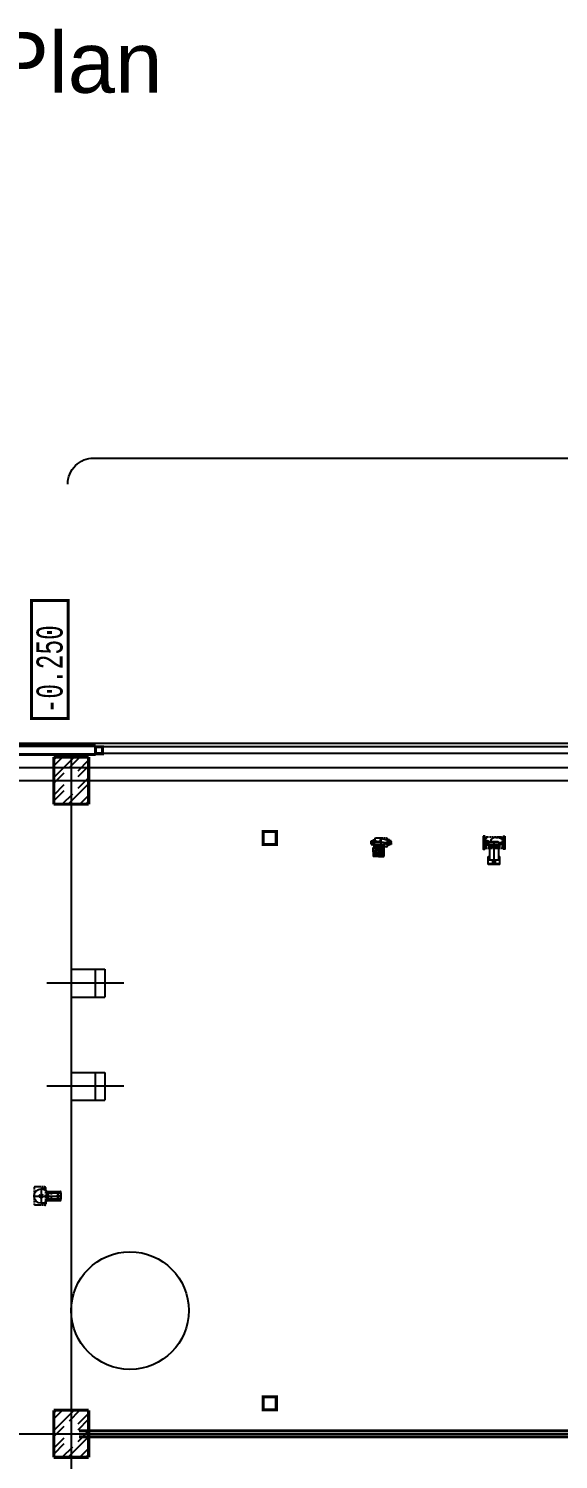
# Model space of a CAD drawing. Extents: x 419008 to 585152, y 366207 to 472224.
# Drawn here: x 459728 to 465812, y 416814 to 433243 of the extents above; entities that cross this region are included whole.
import ezdxf
from ezdxf.enums import TextEntityAlignment as Align

# ---------------------------------------------------------------- set-up
doc = ezdxf.new("R2010")
doc.units = 0
doc.header["$LTSCALE"] = 50
doc.linetypes.add('DASHDOT', pattern=[25.4, 12.7, -6.35, 0, -6.35])
doc.linetypes.add('HIDDEN', pattern=[0.375, 0.25, -0.125])
doc.layers.get('0').update_dxf_attribs({"linetype": 'CONTINUOUS'})
for name, color, linetype in [('AXIS', 40, 'CONTINUOUS'), ('BRICK', 2, 'CONTINUOUS'), ('CP_AXIS', 143, 'DASHDOT'), ('CP_DETAL', 33, 'CONTINUOUS'), ('CP_HIDDE', 203, 'HIDDEN'), ('eq', 255, 'CONTINUOUS'), ('Glass', 4, 'CONTINUOUS'), ('TEXT', 7, 'CONTINUOUS'), ('WALL', 5, 'CONTINUOUS')]:
    doc.layers.add(name, color=color, linetype=linetype)
doc.styles.add('CP_ATTR', font='romans.shx')
doc.styles.add('ST_1', font='monotxt.shx', dxfattribs={"width": 0.65, "height": 300})
doc.styles.add('ст1', font='arial.ttf', dxfattribs={"height": 1000})

# ---------------------------------------------------------------- blocks, each defined once
blk = doc.blocks.new('block_rdwil014topz_001')
for p, q in [((-117, 53), (-104, 53)), ((-110, 12), (-117, 12)), ((-110, -53), (-110, 53)), ((-110, 43), (-104, 43)), ((-110, 39), (-90, 39)), ((-110, 14), (-100, 14)), ((-104, 53), (-93, 53)), ((-104, 43), (-104, 53)), ((-100, -36), (-100, 36)), ((-98, 38), (-97, 38)), ((-96, 38), (-97, 38)), ((-96, 38), (-92, 38)), ((-93, 54), (-88, 54)), ((-93, 44), (-93, 54)), ((-93, 44), (-88, 44)), ((-91, 38), (-92, 38)), ((-91, 38), (-87, 38)), ((-90, 44), (-90, 38)), ((-88, 54), (-82, 54)), ((-88, 44), (-88, 54)), ((-88, 44), (-82, 44)), ((-86, 38), (-87, 38)), ((-86, 38), (-82, 38)), ((-82, 44), (-82, 54)), ((-82, 54), (-77, 54)), ((-82, 44), (-77, 44)), ((-81, 38), (-82, 38)), ((-81, 38), (-77, 38)), ((-80, 44), (-80, 38)), ((-80, 39), (-2, 39)), ((-77, 44), (-77, 54)), ((-77, 53), (-2, 53)), ((-76, 38), (-77, 38)), ((-76, 38), (-72, 38)), ((-71, 38), (-72, 38)), ((-71, 38), (-67, 38)), ((-66, 38), (-67, 38)), ((-66, 38), (-62, 38)), ((-61, 38), (-62, 38)), ((-61, 38), (-57, 38)), ((-56, 38), (-57, 38)), ((-56, 38), (-52, 38)), ((-51, 38), (-52, 38)), ((-51, 38), (-2, 38)), ((0, 38), (0, 52)), ((0, 36), (0, 38)), ((0, 36), (0, -36)), ((-117, -12), (-110, -12)), ((-117, -53), (-104, -53)), ((-110, -14), (-100, -14)), ((-110, -39), (-90, -39)), ((-110, -43), (-104, -43)), ((-104, -53), (-104, -43)), ((-104, -53), (-93, -53)), ((-97, -38), (-98, -38)), ((-97, -38), (-96, -38)), ((-92, -38), (-96, -38)), ((-93, -44), (-93, -54)), ((-88, -44), (-93, -44)), ((-88, -54), (-93, -54)), ((-92, -38), (-91, -38)), ((-87, -38), (-91, -38)), ((-90, -44), (-90, -38)), ((-88, -44), (-88, -54)), ((-82, -44), (-88, -44)), ((-82, -54), (-88, -54)), ((-87, -38), (-86, -38)), ((-82, -38), (-86, -38)), ((-82, -38), (-81, -38)), ((-82, -44), (-82, -54)), ((-77, -44), (-82, -44)), ((-77, -54), (-82, -54)), ((-77, -38), (-81, -38)), ((-80, -44), (-80, -38)), ((-80, -39), (-2, -39)), ((-77, -38), (-76, -38)), ((-77, -44), (-77, -54)), ((-77, -53), (-2, -53)), ((-72, -38), (-76, -38)), ((-72, -38), (-71, -38)), ((-67, -38), (-71, -38)), ((-67, -38), (-66, -38)), ((-62, -38), (-66, -38)), ((-62, -38), (-61, -38)), ((-57, -38), (-61, -38)), ((-57, -38), (-56, -38)), ((-52, -38), (-56, -38)), ((-52, -38), (-51, -38)), ((-2, -38), (-51, -38)), ((0, -38), (0, -36)), ((0, -51), (0, -38))]:
    blk.add_line(p, q)
for centre, start, end in [((-98, 36), 90, 180), ((-2, 52), 0, 90), ((-2, 36), 0, 90), ((-98, -36), 180, 270), ((-2, -36), 270, 0), ((-2, -51), 270, 0)]:
    blk.add_arc(centre, 2, start, end)
for centre, start_param, end_param in [((-2, 38), 0, 1.570796), ((-2, -38), 4.712389, 6.283185)]:
    blk.add_ellipse(centre, major_axis=(2, 0), ratio=0.732051, start_param=start_param, end_param=end_param)
at = {"layer": 'CP_DETAL'}
for p, q in [((-97, 38), (-97, 36)), ((-97, 37), (-96, 37)), ((-97, 36), (-97, 28)), ((-97, 28), (-96, 28)), ((-96, 36), (-96, 38)), ((-96, 28), (-96, 36)), ((-92, 38), (-92, 36)), ((-92, 37), (-91, 37)), ((-92, 36), (-92, 28)), ((-92, 28), (-91, 28)), ((-91, 36), (-91, 38)), ((-91, 28), (-91, 36)), ((-87, 38), (-87, 36)), ((-87, 37), (-86, 37)), ((-87, 36), (-87, 28)), ((-87, 28), (-86, 28)), ((-86, 36), (-86, 38)), ((-86, 28), (-86, 36)), ((-82, 38), (-82, 36)), ((-82, 37), (-81, 37)), ((-82, 36), (-82, 28)), ((-82, 28), (-81, 28)), ((-81, 36), (-81, 38)), ((-81, 28), (-81, 36)), ((-77, 38), (-77, 36)), ((-77, 37), (-76, 37)), ((-77, 36), (-77, 28)), ((-77, 28), (-76, 28)), ((-76, 36), (-76, 38)), ((-76, 28), (-76, 36)), ((-72, 38), (-72, 36)), ((-72, 37), (-71, 37)), ((-72, 36), (-72, 28)), ((-72, 28), (-71, 28)), ((-71, 36), (-71, 38)), ((-71, 28), (-71, 36)), ((-67, 38), (-67, 36)), ((-67, 37), (-66, 37)), ((-67, 36), (-67, 28)), ((-67, 28), (-66, 28)), ((-66, 36), (-66, 38)), ((-66, 28), (-66, 36)), ((-62, 38), (-62, 36)), ((-62, 37), (-61, 37)), ((-62, 36), (-62, 28)), ((-62, 28), (-61, 28)), ((-61, 36), (-61, 38)), ((-61, 28), (-61, 36)), ((-57, 38), (-57, 36)), ((-57, 37), (-56, 37)), ((-57, 36), (-57, 28)), ((-57, 28), (-56, 28)), ((-56, 36), (-56, 38)), ((-56, 28), (-56, 36)), ((-52, 38), (-52, 36)), ((-52, 37), (-51, 37)), ((-52, 36), (-52, 28)), ((-52, 28), (-51, 28)), ((-51, 36), (-51, 38)), ((-51, 28), (-51, 36)), ((-29, 15), (-29, -15)), ((-17, 15), (-29, 15)), ((-28, -15), (-28, 15)), ((-28, 15), (-17, 15)), ((-26, 4), (-26, 2)), ((-21, 3), (-26, 4)), ((-26, 2), (-20, 0)), ((-26, 1), (-26, -1)), ((-20, -1), (-26, 1)), ((-20, 5), (-21, 5)), ((-21, 5), (-21, 3)), ((-20, 0), (-20, 5)), ((-17, -15), (-17, 15)), ((-17, 15), (-17, -15)), ((-96, -28), (-97, -28)), ((-97, -28), (-97, -36)), ((-97, -36), (-97, -38)), ((-96, -37), (-97, -37)), ((-96, -36), (-96, -28)), ((-96, -38), (-96, -36)), ((-91, -28), (-92, -28)), ((-92, -28), (-92, -36)), ((-92, -36), (-92, -38)), ((-91, -37), (-92, -37)), ((-91, -36), (-91, -28)), ((-91, -38), (-91, -36)), ((-86, -28), (-87, -28)), ((-87, -28), (-87, -36)), ((-87, -36), (-87, -38)), ((-86, -37), (-87, -37)), ((-86, -36), (-86, -28)), ((-86, -38), (-86, -36)), ((-81, -28), (-82, -28)), ((-82, -28), (-82, -36)), ((-82, -36), (-82, -38)), ((-81, -37), (-82, -37)), ((-81, -36), (-81, -28)), ((-81, -38), (-81, -36)), ((-76, -28), (-77, -28)), ((-77, -28), (-77, -36)), ((-77, -36), (-77, -38)), ((-76, -37), (-77, -37)), ((-76, -36), (-76, -28)), ((-76, -38), (-76, -36)), ((-71, -28), (-72, -28)), ((-72, -28), (-72, -36)), ((-72, -36), (-72, -38)), ((-71, -37), (-72, -37)), ((-71, -36), (-71, -28)), ((-71, -38), (-71, -36)), ((-66, -28), (-67, -28)), ((-67, -28), (-67, -36)), ((-67, -36), (-67, -38)), ((-66, -37), (-67, -37)), ((-66, -36), (-66, -28)), ((-66, -38), (-66, -36)), ((-61, -28), (-62, -28)), ((-62, -28), (-62, -36)), ((-62, -36), (-62, -38)), ((-61, -37), (-62, -37)), ((-61, -36), (-61, -28)), ((-61, -38), (-61, -36)), ((-56, -28), (-57, -28)), ((-57, -28), (-57, -36)), ((-57, -36), (-57, -38)), ((-56, -37), (-57, -37)), ((-56, -36), (-56, -28)), ((-56, -38), (-56, -36)), ((-51, -28), (-52, -28)), ((-52, -28), (-52, -36)), ((-52, -36), (-52, -38)), ((-51, -37), (-52, -37)), ((-51, -36), (-51, -28)), ((-51, -38), (-51, -36)), ((-29, -15), (-17, -15)), ((-17, -15), (-28, -15)), ((-26, -1), (-20, -3)), ((-26, -3), (-26, -5)), ((-20, -5), (-26, -3)), ((-26, -5), (-23, -6)), ((-23, -6), (-26, -7)), ((-26, -7), (-26, -9)), ((-26, -9), (-23, -10)), ((-23, -10), (-26, -11)), ((-26, -11), (-26, -13)), ((-26, -13), (-20, -11)), ((-23, -6), (-23, -6)), ((-23, -8), (-20, -7)), ((-23, -8), (-23, -8)), ((-20, -9), (-23, -8)), ((-23, -10), (-23, -10)), ((-20, -3), (-20, -1)), ((-20, -7), (-20, -5)), ((-20, -11), (-20, -9))]:
    blk.add_line(p, q, dxfattribs=at)
blk.add_circle((-23, 9), 1.67, dxfattribs=at)
blk.add_ellipse((-23, 9), major_axis=(0, -3.75), ratio=0.923768, start_param=-3.141592653589792, end_param=3.141592653589792, dxfattribs=at)
blk = doc.blocks.new('Rhpn_wil015_050_7bk_r12')
for p, q in [((45, 86), (10, 86)), ((45, 69), (45, 90)), ((52, 90), (45, 90)), ((52, 64), (52, 90)), ((52, 53), (58, 53)), ((58, 58), (58, 53)), ((45, -86), (10, -86)), ((45, -90), (45, -69)), ((52, -90), (45, -90)), ((52, -53), (58, -53)), ((52, -64), (52, -90)), ((58, -58), (58, -53))]:
    blk.add_line(p, q)
blk.add_circle((0, 0), 82.5)
for centre, start_param, end_param in [((10, 68), 0.014843, 0.659124), ((10, -68), 2.482469, 3.12675)]:
    blk.add_ellipse(centre, major_axis=(0, 18.4), ratio=0.878547, start_param=start_param, end_param=end_param)
at = {"layer": 'CP_AXIS'}
for p, q in [((-82, 0), (225, 0)), ((0, 82), (0, -82))]:
    blk.add_line(p, q, dxfattribs=at)
at = {"layer": 'CP_DETAL', "linetype": 'HIDDEN'}
for p, q in [((-82, 95), (-82, -95)), ((41, 105), (0, 105)), ((52, -95), (52, 95)), ((41, -105), (0, -105))]:
    blk.add_line(p, q, dxfattribs=at)
at = {"layer": 'CP_DETAL'}
for p, q in [((0, 105), (-72, 105)), ((0, -105), (-72, -105))]:
    blk.add_line(p, q, dxfattribs=at)
at = {"layer": 'CP_DETAL', "linetype": 'HIDDEN'}
for centre, start, end in [((-72, 95), 90, 180), ((41, 95), 0, 90), ((-72, -95), 180, 270), ((41, -95), 270, 0)]:
    blk.add_arc(centre, 10.5, start, end, dxfattribs=at)
at = {"layer": 'CP_HIDDE'}
blk.add_circle((0, 0), 22.2, dxfattribs=at)
at = {"xscale": 1.42918454935682, "yscale": 0.98130841121495}
blk.add_blockref('block_rdwil014topz_001', (225, 0), dxfattribs=at)
at = {"linetype": 'ByBlock', "style": 'CP_ATTR', "flags": 9}
for tag in ['NAME', 'GROUP', 'NUMBER', 'PRODUCER', 'ARTICLE', 'PRODUCT-TYPE', 'ORDER-NO', 'CHARACTER', 'DN', 'PN', 'TEMPERATURE', 'FLOW', 'POWER', 'VOLTAGE', 'WEIGHT', 'QUANTITY', 'EQUIPMENT', 'PRICE', 'OTHER']:
    blk.add_attdef(tag, text='', height=0.00005, dxfattribs=at).set_placement((0, 0), align=Align.MIDDLE_LEFT)
blk = doc.blocks.new('logo_wilo')
at = {"layer": 'CP_DETAL', "extrusion": (0, 1, 0)}
for p, q in [((-12, 30), (12, 30)), ((-12, -30), (-12, 30)), ((-11, 29), (11, 29)), ((-11, -29), (-11, 29)), ((-6, 21), (6, 25)), ((-6, 18), (-6, 21)), ((1, 15), (-6, 18)), ((-6, 13), (1, 15)), ((-6, 9), (-6, 13)), ((6, 5), (-6, 9)), ((-6, 2), (-6, 6)), ((-6, 6), (6, 2)), ((6, -2), (-6, 2)), ((6, 21), (0, 19)), ((0, 19), (6, 17)), ((0, 19), (0, 19)), ((6, 13), (0, 11)), ((0, 11), (6, 9)), ((0, 11), (0, 11)), ((1, 15), (1, 15)), ((6, 25), (6, 21)), ((6, 17), (6, 13)), ((6, 9), (6, 5)), ((6, 2), (6, -2)), ((11, 29), (11, -29)), ((12, 30), (12, -30)), ((12, -30), (-12, -30)), ((11, -29), (-11, -29)), ((-6, -1), (6, -5)), ((-6, -9), (-6, -1)), ((-3, -10), (-6, -9)), ((-3, -6), (-3, -10)), ((6, -9), (-3, -6)), ((6, -5), (6, -9))]:
    blk.add_line(p, q, dxfattribs=at)
at = {"layer": 'CP_DETAL'}
blk.add_circle((0, -18), 3.29, dxfattribs=at)
blk.add_ellipse((0, -18), major_axis=(0, -7.38), ratio=0.923768, dxfattribs=at)
blk = doc.blocks.new('2hpn_stratoz_040_1_12a_r6')
for p, q in [((18, 36), (23, 36)), ((25, 36), (82, 58)), ((176, 11), (79, 6)), ((80, 10), (80, 6)), ((166, 14), (84, 14)), ((114, 62), (107, 62)), ((164, 14), (159, 27)), ((176, 11), (187, 17)), ((232, 36), (192, 20)), ((18, -36), (23, -32)), ((29, -29), (62, -18)), ((50, -22), (53, -22)), ((72, -159), (59, -159)), ((59, -252), (59, -159)), ((61, -11), (61, -14)), ((62, -31), (62, -50)), ((188, -50), (62, -50)), ((72, -50), (72, -202)), ((232, -25), (74, -25)), ((178, -50), (178, -202)), ((191, -159), (178, -159)), ((188, -36), (188, -50)), ((191, -252), (191, -159)), ((195, -7), (195, -8)), ((59, -202), (191, -202)), ((59, -248), (111, -248)), ((59, -252), (191, -252)), ((111, -252), (111, -246)), ((153, -246), (111, -246)), ((153, -252), (153, -246)), ((153, -248), (191, -248))]:
    blk.add_line(p, q)
for points in [[(0, 75), (0, -75), (18, -75), (18, 75)], [(250, 75), (250, -75), (232, -75), (232, 75)]]:
    blk.add_lwpolyline(points, close=True)
for centre, major_axis, ratio, start_param, end_param in [((23, 42), (0, 5.96), 0.936288, 3.141593, 3.492943), ((80, -11), (-19.2, 0), 0.899584, -1.521954, 0), ((84, 10), (-3.88, 0), 0.968586, -1.570796, 0), ((107, -10), (-73.8, 0), 0.968586, -1.395121, -1.219446), ((107, -10), (-73.8, 0), 0.968586, -1.570796, -1.395121), ((110, 12), (-51.7, 0), 0.968586, -2.241659, -1.65228), ((110, 12), (-51.7, 0), 0.968586, -2.831039, -2.241659), ((166, 10), (-3.88, 0), 0.968586, -3.077857, -1.570796), ((177, -7), (0, 17.8), 0.988832, -1.570796, 0.048842), ((203, -16), (0, 37.6), 0.845951, 0.336848, 0.524889), ((37, -49), (-22.3, 0), 0.942306, -1.222388, -0.915141), ((53, -31), (-9.38, 0), 0.942306, -3.141593, -1.570796), ((74, -14), (-12.8, 0), 0.865914, 0, 1.570796), ((177, -8), (-17.5, 0), 0.944779, 1.570796, 3.141593), ((198, -36), (0, 11), 0.927165, 0, 1.570796)]:
    blk.add_ellipse(centre, major_axis=major_axis, ratio=ratio, start_param=start_param, end_param=end_param)
at = {"layer": 'CP_AXIS'}
for p, q in [((0, 0), (250, 0)), ((125, -252), (125, 20))]:
    blk.add_line(p, q, dxfattribs=at)
at = {"layer": 'CP_DETAL', "linetype": 'HIDDEN'}
for p, q in [((32, 55), (32, -59)), ((38, 62), (43, 62)), ((43, 64), (43, 52)), ((207, 68), (46, 68)), ((211, 64), (211, 52)), ((211, 62), (214, 62)), ((220, 55), (220, -59)), ((38, -65), (214, -65))]:
    blk.add_line(p, q, dxfattribs=at)
at = {"layer": 'CP_DETAL'}
for p, q in [((232, 75), (232, 75)), ((188, -41), (62, -41)), ((68, -39), (68, -41)), ((74, -33), (74, -25)), ((176, -33), (74, -33)), ((176, -33), (176, -25)), ((182, -39), (182, -41)), ((59, -243), (191, -243)), ((59, -244), (191, -244))]:
    blk.add_line(p, q, dxfattribs=at)
for centre, major_axis, ratio, start_param, end_param in [((38, 55), (0, 6.26), 0.936288, 0, 1.570796), ((46, 64), (0, 4.43), 0.794087, 0, 1.570796), ((207, 64), (0, 4.43), 0.693773, -1.570796, 0), ((214, 55), (0, 6.26), 0.818009, -1.570796, 0), ((38, -59), (-5.86, 0), 0.942306, 0, 1.570796), ((74, -39), (-6.46, 0), 0.854554, -1.570796, 0), ((176, -39), (-6.46, 0), 0.854554, -3.141593, -1.570796), ((214, -59), (0, 5.52), 0.927165, 3.141593, 4.712389)]:
    blk.add_ellipse(centre, major_axis=major_axis, ratio=ratio, start_param=start_param, end_param=end_param, dxfattribs=at)
at = {"xscale": 1.14209963263968, "yscale": 0.59331991144811, "rotation": 270}
blk.add_blockref('logo_wilo', (125, -222), dxfattribs=at)
at = {"linetype": 'ByBlock', "style": 'CP_ATTR', "flags": 9}
for tag in ['NAME', 'GROUP', 'NUMBER', 'PRODUCER', 'ARTICLE', 'PRODUCT-TYPE', 'ORDER-NO', 'CHARACTER', 'DN', 'PN', 'TEMPERATURE', 'FLOW', 'POWER', 'VOLTAGE', 'WEIGHT', 'QUANTITY', 'EQUIPMENT', 'PRICE', 'OTHER']:
    blk.add_attdef(tag, text='', height=0.00005, dxfattribs=at).set_placement((0, 0), align=Align.MIDDLE_LEFT)
blk = doc.blocks.new('wilo_logo')
for p, q in [((-18, 22.5), (-18, -22.5)), ((0, 22.5), (-18, 22.5)), ((-17.3, -21.8), (-17.3, 21.8)), ((-17.3, 21.8), (-0.7, 21.8)), ((-6.7, 4.3), (-13.9, 6.5)), ((-13.9, 6.5), (-13.9, 3.5)), ((-13.9, 3.5), (-4.2, 0.3)), ((-4.2, -1.7), (-13.9, 1.4)), ((-13.9, 1.4), (-13.9, -1.8)), ((-6.7, 7.7), (-6.7, 4.3)), ((-4.2, 6.9), (-6.7, 7.7)), ((-4.2, 0.3), (-4.2, 6.9)), ((-0.7, 21.8), (-0.7, -21.8)), ((0, -22.5), (0, 22.5)), ((-18, -22.5), (0, -22.5)), ((-0.7, -21.8), (-17.3, -21.8)), ((-13.9, -1.8), (-4.2, -4.9)), ((-4.2, -7.1), (-13.9, -4)), ((-13.9, -4), (-13.9, -7)), ((-13.9, -7), (-8.8, -8.5)), ((-8.8, -8.6), (-13.9, -10.2)), ((-13.9, -10.2), (-13.9, -13)), ((-13.9, -13), (-8.8, -14.6)), ((-8.8, -14.6), (-13.9, -16.1)), ((-13.9, -19.3), (-4.2, -16)), ((-13.9, -16.1), (-13.9, -19.3)), ((-9.5, -11.6), (-4.2, -9.9)), ((-9.5, -11.7), (-9.5, -11.6)), ((-4.2, -13.4), (-9.5, -11.7)), ((-8.8, -8.5), (-8.8, -8.6)), ((-8.8, -14.6), (-8.8, -14.6)), ((-4.2, -4.9), (-4.2, -1.7)), ((-4.2, -9.9), (-4.2, -7.1)), ((-4.2, -16), (-4.2, -13.4))]:
    blk.add_line(p, q)
blk.add_circle((-9, 13.4), 2.51)
blk.add_ellipse((-9, 13.4), major_axis=(0, -5.62), ratio=0.923768, start_param=-3.141592653589792, end_param=3.141592653589792)
blk = doc.blocks.new('2hpn_wil015_025_6ak_r2')
for p, q in [((-25, 19), (-24, 22)), ((-25, 0), (-25, 19)), ((-25, 0), (-25, -17)), ((-24, 22), (-7, 22)), ((-7, 0), (-7, 24)), ((-7, 24), (-6, 24)), ((-7, 0), (-7, -22)), ((-6, 27), (-4, 31)), ((-6, 0), (-6, 27)), ((-6, 0), (-6, -25)), ((-4, 31), (16, 31)), ((16, 25), (81, 43)), ((16, 31), (16, 0)), ((16, -29), (16, 0)), ((111, 9), (66, 4)), ((166, 25), (111, 9)), ((166, 31), (166, 0)), ((184, 31), (166, 31)), ((166, -29), (166, 0)), ((186, 27), (184, 31)), ((186, 0), (186, 27)), ((187, 24), (186, 24)), ((186, 0), (186, -25)), ((187, 0), (187, 24)), ((204, 22), (187, 22)), ((187, 0), (187, -22)), ((205, 19), (204, 22)), ((205, 0), (205, 19)), ((205, 0), (205, -17)), ((-25, -17), (-24, -20)), ((-24, -20), (-7, -20)), ((-7, -22), (-6, -22)), ((-6, -25), (-4, -29)), ((-4, -29), (16, -29)), ((16, -25), (55, -11)), ((54, -41), (54, -21)), ((54, -29), (126, -29)), ((126, -41), (54, -41)), ((57, -41), (57, -50)), ((57, -50), (123, -50)), ((60, -50), (60, -157)), ((63, -162), (60, -157)), ((63, -162), (117, -162)), ((117, -162), (120, -157)), ((120, -50), (120, -157)), ((120, -55), (182, -55)), ((120, -157), (182, -157)), ((123, -41), (123, -50)), ((126, -29), (166, -25)), ((126, -41), (126, -29)), ((184, -29), (166, -29)), ((182, -106), (182, -55)), ((182, -55), (182, -157)), ((186, -25), (184, -29)), ((187, -22), (186, -22)), ((204, -20), (187, -20)), ((205, -17), (204, -20))]:
    blk.add_line(p, q)
blk.add_circle((151, -80), 12.3)
for centre, major_axis, ratio, start_param, end_param in [((66, -21), (0, 25.7), 0.466482, 0, 1.140565), ((86, -15), (0, 58.8), 0.45934, -1.152169, 0.182616), ((65, -21), (0, 24.4), 0.466482, 1.127605, 1.581323)]:
    blk.add_ellipse(centre, major_axis=major_axis, ratio=ratio, start_param=start_param, end_param=end_param)
at = {"layer": 'CP_AXIS'}
for p, q in [((-25, 0), (205, 0)), ((90, -162), (90, 31))]:
    blk.add_line(p, q, dxfattribs=at)
at = {"layer": 'CP_DETAL'}
for p, q in [((-25, 14), (-24, 11)), ((-24, 11), (-25, 5)), ((-7, 11), (-24, 11)), ((-6, 20), (-4, 15)), ((-4, 15), (-6, 8)), ((13, 15), (-4, 15)), ((16, 20), (13, 15)), ((13, 15), (16, 8)), ((166, 20), (169, 15)), ((169, 15), (166, 8)), ((169, 15), (184, 15)), ((186, 20), (184, 15)), ((184, 15), (186, 8)), ((187, 11), (204, 11)), ((205, 14), (204, 11)), ((204, 11), (205, 5)), ((-24, -10), (-25, -5)), ((-25, -13), (-24, -10)), ((-7, -10), (-24, -10)), ((-4, -14), (-6, -7)), ((-6, -18), (-4, -14)), ((13, -14), (-4, -14)), ((13, -14), (16, -7)), ((16, -18), (13, -14)), ((120, -157), (60, -157)), ((68, -50), (68, -157)), ((78, -50), (78, -157)), ((102, -50), (102, -157)), ((112, -50), (112, -157)), ((169, -14), (166, -7)), ((166, -18), (169, -14)), ((169, -14), (184, -14)), ((184, -14), (186, -7)), ((186, -18), (184, -14)), ((187, -10), (204, -10)), ((204, -10), (205, -5)), ((205, -13), (204, -10))]:
    blk.add_line(p, q, dxfattribs=at)
at = {"layer": 'CP_DETAL', "linetype": 'HIDDEN'}
for p, q in [((21, 41), (21, -39)), ((150, 54), (34, 54)), ((162, 41), (162, -39)), ((34, -49), (150, -49))]:
    blk.add_line(p, q, dxfattribs=at)
at = {"layer": 'CP_DETAL'}
for centre, major_axis, ratio, start_param, end_param in [((34, 41), (-13.7, 0), 0.963427, -1.570796, 0), ((150, 41), (0, 13.2), 0.895585, -1.570796, 0), ((34, -39), (-13.7, 0), 0.788623, 0, 1.570796), ((150, -39), (-11.9, 0), 0.913996, 1.570796, 3.141593)]:
    blk.add_ellipse(centre, major_axis=major_axis, ratio=ratio, start_param=start_param, end_param=end_param, dxfattribs=at)
at = {"layer": 'CP_HIDDE'}
for p, q in [((0, 31), (0, -29)), ((180, 31), (180, -29))]:
    blk.add_line(p, q, dxfattribs=at)
at = {"layer": 'CP_DETAL', "xscale": 1.6715292473211, "yscale": 1.08431006855149, "rotation": 180}
blk.add_blockref('wilo_logo', (142, -127), dxfattribs=at)
at = {"linetype": 'ByBlock', "style": 'CP_ATTR', "flags": 9}
for tag in ['NAME', 'GROUP', 'NUMBER', 'PRODUCER', 'ARTICLE', 'PRODUCT-TYPE', 'ORDER-NO', 'CHARACTER', 'DN', 'PN', 'TEMPERATURE', 'FLOW', 'POWER', 'VOLTAGE', 'WEIGHT', 'QUANTITY', 'EQUIPMENT', 'PRICE', 'OTHER']:
    blk.add_attdef(tag, text='', height=0.00005, dxfattribs=at).set_placement((0, 0), align=Align.MIDDLE_LEFT)

msp = doc.modelspace()

# ---------------------------------------------------------------- hatches: boundary and pattern name
at = {"layer": 'BRICK'}
h = msp.add_hatch(dxfattribs=at)
h.set_pattern_fill('ANSI32', color=256, scale=15, style=0)
h.set_pattern_definition([(45, (-21000, 6e-11), (-101.02788, 101.02788), []), (45, (-20932.65, 6e-11), (-101.02788, 101.02788), [])])
h.paths.add_polyline_path([(460217.8, 424877.5), (460017.8, 424877.5), (460017.8, 424607.5), (460137.8, 424607.5), (460137.8, 424757.5), (460217.8, 424757.5)])
h.paths.add_polyline_path([(460417.8, 424877.5), (460217.8, 424877.5), (460217.8, 424757.5), (460297.8, 424757.5), (460297.8, 424607.5), (460417.8, 424607.5)])
h.paths.add_polyline_path([(460417.8, 424607.5), (460297.8, 424607.5), (460297.8, 424457.5), (460217.8, 424457.5), (460217.8, 424337.5), (460417.8, 424337.5)])
h.paths.add_polyline_path([(460217.8, 424457.5), (460137.8, 424457.5), (460137.8, 424527.5), (460137.8, 424607.5), (460017.8, 424607.5), (460017.8, 424337.5), (460217.8, 424337.5)])
h = msp.add_hatch(dxfattribs=at)
h.set_pattern_fill('ANSI32', color=256, scale=15, style=0)
h.set_pattern_definition([(45, (-21000, -7500), (-101.02788, 101.02788), []), (45, (-20932.65, -7500), (-101.02788, 101.02788), [])])
h.paths.add_polyline_path([(460217.8, 417377.5), (460017.8, 417377.5), (460017.8, 417107.5), (460137.8, 417107.5), (460137.8, 417257.5), (460217.8, 417257.5)])
h.paths.add_polyline_path([(460417.8, 417377.5), (460217.8, 417377.5), (460217.8, 417257.5), (460297.8, 417257.5), (460297.8, 417107.5), (460417.8, 417107.5)])
h.paths.add_polyline_path([(460417.8, 417107.5), (460297.8, 417107.5), (460297.8, 416957.5), (460217.8, 416957.5), (460217.8, 416837.5), (460417.8, 416837.5)])
h.paths.add_polyline_path([(460217.8, 416957.5), (460137.8, 416957.5), (460137.8, 417027.5), (460137.8, 417107.5), (460017.8, 417107.5), (460017.8, 416837.5), (460217.8, 416837.5)])

# ---------------------------------------------------------------- linework, layer by layer
at = {"layer": 'AXIS', "linetype": 'Continuous'}
msp.add_line((460217.8, 424877.5), (460217.8, 403698.6), dxfattribs=at)
at = {"layer": 'AXIS'}
for p, q in [((422061.8, 424607.5), (494425.8, 424607.5)), ((422061.8, 417107.5), (494432.7, 417107.5))]:
    msp.add_line(p, q, dxfattribs=at)
at = {"layer": 'BRICK', "const_width": 35}
for points in [[(460017.8, 424337.5), (460017.8, 424877.5)], [(460417.8, 424877.5), (460017.8, 424877.5)], [(460417.8, 424337.5), (460417.8, 424877.5)], [(460417.8, 424337.5), (460017.8, 424337.5)], [(460017.8, 416837.5), (460017.8, 417377.5)], [(460417.8, 417377.5), (460017.8, 417377.5)], [(460417.8, 416837.5), (460417.8, 417377.5)], [(460417.8, 416837.5), (460017.8, 416837.5)]]:
    msp.add_lwpolyline(points, dxfattribs=at)
at = {"layer": 'eq'}
for p, q in [((460217.8, 422442.5, 289.8), (460602.8, 422442.5)), ((460217.8, 422442.5), (460217.8, 422122.5)), ((460493.8, 422442.5), (460493.8, 422122.5)), ((460602.8, 422442.5), (460602.8, 422122.5)), ((460822.5, 422282.5), (459936, 422282.5, -1634.6)), ((460217.8, 422122.5, 289.8), (460602.8, 422122.5)), ((460217.8, 421257.5), (460217.8, 420937.5)), ((460217.8, 421257.5, 289.8), (460602.8, 421257.5)), ((460493.8, 421257.5), (460493.8, 420937.5)), ((460602.8, 421257.5), (460602.8, 420937.5)), ((460822.5, 421097.5), (459936, 421097.5, -1634.6)), ((460217.8, 420937.5, 289.8), (460602.8, 420937.5))]:
    msp.add_line(p, q, dxfattribs=at)
msp.add_circle((460892.5, 418522.5), 675, dxfattribs=at)
at = {"layer": 'Glass', "linetype": 'Continuous', "const_width": 35, "flags": 128}
msp.add_lwpolyline([(460497.8, 424997.5), (460577.8, 424997.5), (460577.8, 424917.5), (460497.8, 424917.5)], close=True, dxfattribs=at)
at = {"layer": 'Glass', "flags": 128}
for points in [[(472417.8, 424997.5), (460577.8, 424997.5)], [(472417.8, 424917.5), (460577.8, 424917.5)]]:
    msp.add_lwpolyline(points, dxfattribs=at)
at = {"layer": 'TEXT', "linetype": 'Continuous'}
msp.add_lwpolyline([(460178, 428012.5), (460178, 428012.5, -0.4142136), (460478, 428312.5), (474917.8, 428312.5, 0.4142136), (475217.8, 428612.5), (475217.8, 428612.5), (475217.8, 428612.5, 0.4142136), (475517.8, 428312.5), (489932, 428312.5, -0.4142136), (490232, 428012.5), (490232, 428012.5)], format="xyb", dxfattribs=at)
at = {"layer": 'TEXT', "linetype": 'Continuous', "const_width": 35}
msp.add_lwpolyline([(460182, 425322.5), (460182, 426675.8), (459762.4, 426675.8), (459762.4, 425322.5)], close=True, dxfattribs=at)
at = {"layer": 'WALL'}
for p, q in [((452597.8, 425037.5), (472557.8, 425037.5)), ((453497.8, 424757.5), (472017.8, 424757.5))]:
    msp.add_line(p, q, dxfattribs=at)
at = {"layer": 'WALL', "const_width": 35}
for points in [[(460497.8, 425007.5), (452597.8, 425007.5)], [(460497.8, 424907.5), (452597.8, 424907.5)], [(460497.8, 424907.5), (460497.8, 425007.5)], [(460307.8, 417142.5), (466127.8, 417142.5)], [(460307.8, 417072.5), (466127.8, 417072.5)]]:
    msp.add_lwpolyline(points, dxfattribs=at)
at = {"layer": 'WALL', "linetype": 'Continuous', "const_width": 35, "elevation": -74}
msp.add_lwpolyline([(462422.8, 424022.9), (462572.8, 424022.9), (462572.8, 423872.9), (462422.8, 423872.9)], close=True, dxfattribs=at)
at = {"layer": 'WALL', "linetype": 'Continuous', "const_width": 35}
msp.add_lwpolyline([(462572.8, 417382.5), (462572.8, 417532.5), (462422.8, 417532.5), (462422.8, 417382.5)], close=True, dxfattribs=at)

# ---------------------------------------------------------------- block references
at = {"layer": 'eq', "xscale": -1}
for name, p in [('2hpn_wil015_025_6ak_r2', (463867.8, 423895.4)), ('2hpn_stratoz_040_1_12a_r6', (465197.8, 423895.4))]:
    msp.add_blockref(name, p, dxfattribs=at)
at = {"layer": 'eq'}
msp.add_blockref('Rhpn_wil015_050_7bk_r12', (459873.7, 419837.5, -158.3), dxfattribs=at)

# ---------------------------------------------------------------- texts
at = {"layer": 'TEXT', "style": 'ст1'}
msp.add_text('Level Ground Plan', height=700, dxfattribs=at).set_placement((453166.6, 432506))
at = {"layer": 'TEXT', "linetype": 'Continuous', "style": 'ST_1', "width": 0.65}
msp.add_text('-0.250', height=300, rotation=90, dxfattribs=at).set_placement((460118.9, 425380.2))

doc.saveas('drawing.dxf')
